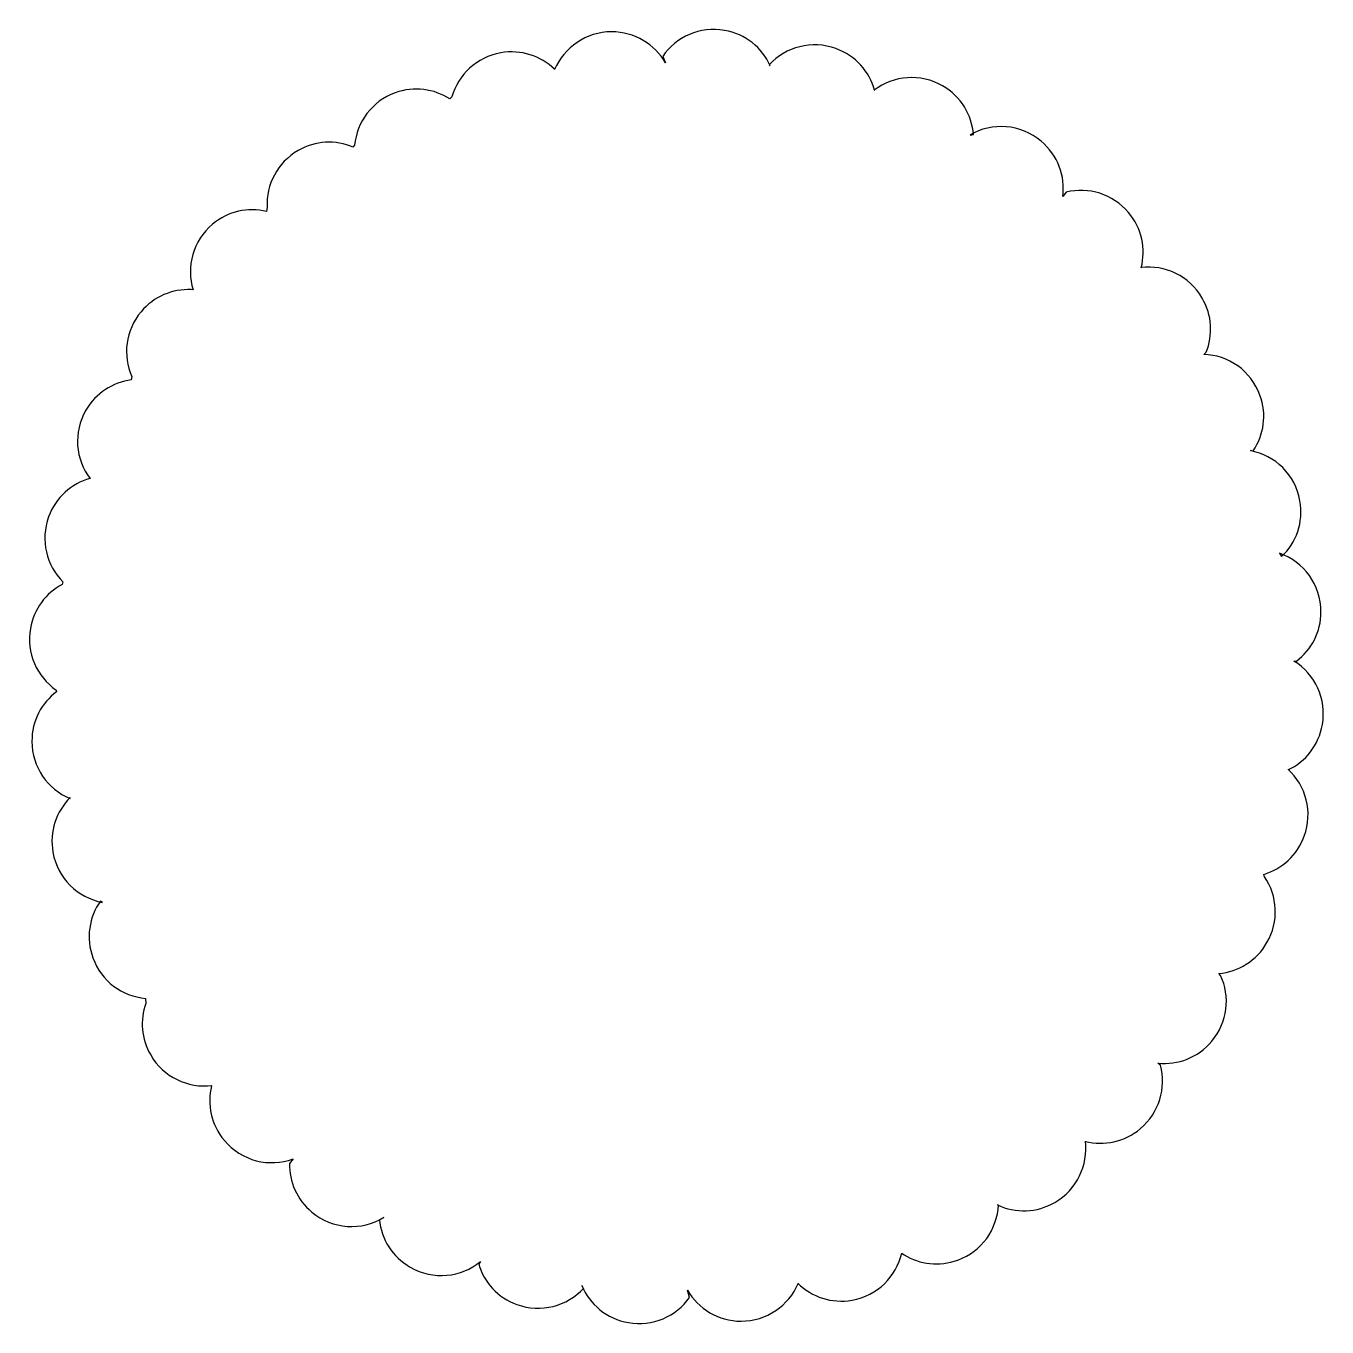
# Model space of a CAD drawing. Header units: centimetres. Extents: x -7.5 to 7.5, y -7.5 to 7.5.
import ezdxf

# ---------------------------------------------------------------- set-up
doc = ezdxf.new("R2010")
doc.units = ezdxf.units.CM
doc.header["$MEASUREMENT"] = 0
doc.layers.add('Camada 1', color=7, linetype='Continuous')

msp = doc.modelspace()

# ---------------------------------------------------------------- linework, layer by layer
at = {"layer": 'Camada 1'}
msp.add_open_spline([(-2.59223, 6.69268), (-2.51902, 6.94734), (-2.30664, 7.15149), (-2.02824, 7.20065), (-2.02824, 7.20065), (-1.79387, 7.2419), (-1.56702, 7.16422), (-1.40824, 7.01129), (-1.40824, 7.01129), (-1.40824, 7.01129), (-1.40652, 7.00647), (-1.40652, 7.00647), (-1.40652, 7.00647), (-1.29791, 7.2632), (-1.04359, 7.4433), (-0.74699, 7.4433), (-0.74699, 7.4433), (-0.48132, 7.4433), (-0.24971, 7.29894), (-0.1263, 7.0845), (-0.1263, 7.0845), (-0.1263, 7.0845), (-0.15826, 7.15943), (-0.15826, 7.15943), (-0.15826, 7.15943), (-0.00499, 7.38419), (0.27235, 7.51), (0.5559, 7.45844), (0.5559, 7.45844), (0.79786, 7.41788), (0.98963, 7.25979), (1.08311, 7.0522), (1.08311, 7.0522), (1.08311, 7.0522), (1.0721, 7.06252), (1.0721, 7.06252), (1.0721, 7.06252), (1.26114, 7.26908), (1.56494, 7.35155), (1.84265, 7.24881), (1.84265, 7.24881), (2.07017, 7.16803), (2.22963, 6.98452), (2.28805, 6.76936), (2.28805, 6.76936), (2.28805, 6.76936), (2.2853, 6.77142), (2.2853, 6.77142), (2.2853, 6.77142), (2.50731, 6.93948), (2.81867, 6.96697), (3.07299, 6.81852), (3.07299, 6.81852), (3.28743, 6.69721), (3.41322, 6.48308), (3.42973, 6.25591), (3.42973, 6.25591), (3.42973, 6.25591), (3.39055, 6.25178), (3.39055, 6.25178), (3.39055, 6.25178), (3.64352, 6.40095), (3.9748, 6.381), (4.21057, 6.18132), (4.21057, 6.18132), (4.40647, 6.0191), (4.49238, 5.77577), (4.46145, 5.54137), (4.46145, 5.54137), (4.46145, 5.54137), (4.50198, 5.59222), (4.50198, 5.59222), (4.50198, 5.59222), (4.7577, 5.65546), (5.0402, 5.5723), (5.22027, 5.35645), (5.22027, 5.35645), (5.37561, 5.1736), (5.42236, 4.93579), (5.36738, 4.72031), (5.36738, 4.72031), (5.36738, 4.72031), (5.36532, 4.72169), (5.36532, 4.72169), (5.36532, 4.72169), (5.64096, 4.75606), (5.92483, 4.62443), (6.07125, 4.36874), (6.07125, 4.36874), (6.18743, 4.17112), (6.19637, 3.9412), (6.11663, 3.74461), (6.11663, 3.74461), (6.11663, 3.74461), (6.08845, 3.71918), (6.08845, 3.71918), (6.08845, 3.71918), (6.37232, 3.71092), (6.63627, 3.53085), (6.73731, 3.24835), (6.73731, 3.24835), (6.81978, 3.02565), (6.78406, 2.78885), (6.661, 2.60671), (6.661, 2.60671), (6.661, 2.60671), (6.62801, 2.60809), (6.62801, 2.60809), (6.62801, 2.60809), (6.91257, 2.55517), (7.14765, 2.32972), (7.19853, 2.029), (7.19853, 2.029), (7.24457, 1.78259), (7.15659, 1.54442), (6.98821, 1.38495), (6.98821, 1.38495), (6.98821, 1.38495), (6.96554, 1.42276), (6.96554, 1.42276), (6.96554, 1.42276), (7.24391, 1.3255), (7.44325, 1.0588), (7.44187, 0.74847), (7.44187, 0.74847), (7.44393, 0.51476), (7.33257, 0.3082), (7.16006, 0.17795), (7.16006, 0.17795), (7.16006, 0.17795), (7.12982, 0.17829), (7.12982, 0.17829), (7.12982, 0.17829), (7.37313, 0.02949), (7.51198, -0.25885), (7.45838, -0.55479), (7.45838, -0.55479), (7.41851, -0.79331), (7.26455, -0.98233), (7.06246, -1.07787), (7.06246, -1.07787), (7.06246, -1.07787), (7.06246, -1.07099), (7.06246, -1.07099), (7.06246, -1.07099), (7.26865, -1.26072), (7.35183, -1.56383), (7.24939, -1.84154), (7.24939, -1.84154), (7.17036, -2.0649), (6.99166, -2.22164), (6.782, -2.2835), (6.782, -2.2835), (6.782, -2.2835), (6.7916, -2.31237), (6.7916, -2.31237), (6.7916, -2.31237), (6.94146, -2.53232), (6.96138, -2.8286), (6.81909, -3.07191), (6.81909, -3.07191), (6.69881, -3.28363), (6.48849, -3.40735), (6.26511, -3.42796), (6.26511, -3.42796), (6.26511, -3.42796), (6.28366, -3.44929), (6.28366, -3.44929), (6.28366, -3.44929), (6.39706, -3.69332), (6.36613, -3.99161), (6.18193, -4.20949), (6.18193, -4.20949), (6.02381, -4.4006), (5.78945, -4.48651), (5.56056, -4.46312), (5.56056, -4.46312), (5.56056, -4.46312), (5.58874, -4.48717), (5.58874, -4.48717), (5.58874, -4.48717), (5.65817, -4.74771), (5.57636, -5.03639), (5.3571, -5.21922), (5.3571, -5.21922), (5.17493, -5.37456), (4.9385, -5.41993), (4.72266, -5.36702), (4.72266, -5.36702), (4.72266, -5.36702), (4.72197, -5.36358), (4.72197, -5.36358), (4.72197, -5.36358), (4.75634, -5.63988), (4.62505, -5.92378), (4.36936, -6.07018), (4.36936, -6.07018), (4.1597, -6.19321), (3.91433, -6.19596), (3.70952, -6.10042), (3.70952, -6.10042), (3.70952, -6.10042), (3.71846, -6.10111), (3.71846, -6.10111), (3.71846, -6.10111), (3.7047, -6.38019), (3.52669, -6.63655), (3.24898, -6.7369), (3.24898, -6.7369), (3.03588, -6.81527), (2.81112, -6.78572), (2.63173, -6.6771), (2.63173, -6.6771), (2.63173, -6.6771), (2.60218, -6.65511), (2.60218, -6.65511), (2.60218, -6.65511), (2.53963, -6.92663), (2.31968, -7.14795), (2.0296, -7.1988), (2.0296, -7.1988), (1.79248, -7.24211), (1.56287, -7.16237), (1.40344, -7.00497), (1.40344, -7.00497), (1.40344, -7.00497), (1.40688, -7.00566), (1.40688, -7.00566), (1.40688, -7.00566), (1.29827, -7.26204), (1.04326, -7.44212), (0.74836, -7.44146), (0.74836, -7.44146), (0.48306, -7.44284), (0.25142, -7.29917), (0.12767, -7.08335), (0.12767, -7.08335), (0.12767, -7.08335), (0.15275, -7.16788), (0.15275, -7.16788), (0.15275, -7.16788), (-0.0019, -7.38648), (-0.27511, -7.50882), (-0.55488, -7.45863), (-0.55488, -7.45863), (-0.80473, -7.41532), (-1.00062, -7.24831), (-1.09172, -7.03109), (-1.09172, -7.03109), (-1.09172, -7.03109), (-1.0718, -7.06271), (-1.0718, -7.06271), (-1.0718, -7.06271), (-1.26151, -7.26824), (-1.56395, -7.35071), (-1.84163, -7.24898), (-1.84163, -7.24898), (-2.06295, -7.16923), (-2.21969, -6.99329), (-2.28293, -6.78432), (-2.28293, -6.78432), (-2.28293, -6.78432), (-2.26026, -6.75201), (-2.26026, -6.75201), (-2.26026, -6.75201), (-2.48399, -6.93621), (-2.80842, -6.97265), (-3.07237, -6.81869), (-3.07237, -6.81869), (-3.28131, -6.69979), (-3.40609, -6.49219), (-3.42808, -6.27018), (-3.42808, -6.27018), (-3.42808, -6.27018), (-3.37961, -6.24544), (-3.37961, -6.24544), (-3.37961, -6.24544), (-3.63427, -6.40009), (-3.97074, -6.38361), (-4.20995, -6.18152), (-4.20995, -6.18152), (-4.38315, -6.03716), (-4.47011, -5.82957), (-4.46668, -5.62132), (-4.46668, -5.62132), (-4.46668, -5.62132), (-4.42612, -5.56838), (-4.42612, -5.56838), (-4.42612, -5.56838), (-4.7007, -5.66942), (-5.02204, -5.59315), (-5.21931, -5.35669), (-5.21931, -5.35669), (-5.37295, -5.17524), (-5.41968, -4.94016), (-5.36745, -4.72637), (-5.36745, -4.72637), (-5.36745, -4.72637), (-5.36367, -4.72087), (-5.36367, -4.72087), (-5.36367, -4.72087), (-5.64, -4.75524), (-5.92387, -4.62464), (-6.07029, -4.36895), (-6.07029, -4.36895), (-6.17993, -4.18128), (-6.19332, -3.9648), (-6.12733, -3.77507), (-6.12733, -3.77507), (-6.12733, -3.77507), (-6.13111, -3.71527), (-6.13111, -3.71527), (-6.13111, -3.71527), (-6.39781, -3.69122), (-6.64043, -3.51593), (-6.73666, -3.24854), (-6.73666, -3.24854), (-6.82119, -3.01965), (-6.78032, -2.77631), (-6.65109, -2.59142), (-6.65109, -2.59142), (-6.65109, -2.59142), (-6.62704, -2.60724), (-6.62704, -2.60724), (-6.62704, -2.60724), (-6.91126, -2.55364), (-7.14703, -2.32953), (-7.19859, -2.02915), (-7.19859, -2.02915), (-7.2419, -1.78928), (-7.15975, -1.55692), (-7.00028, -1.39815), (-7.00028, -1.39815), (-7.00028, -1.39815), (-7.00131, -1.40775), (-7.00131, -1.40775), (-7.00131, -1.40775), (-7.2601, -1.30051), (-7.44293, -1.04482), (-7.44158, -0.74791), (-7.44158, -0.74791), (-7.44261, -0.51251), (-7.32987, -0.30492), (-7.15599, -0.17466), (-7.15599, -0.17466), (-7.15599, -0.17466), (-7.16149, -0.15609), (-7.16149, -0.15609), (-7.16149, -0.15609), (-7.38419, -0.00178), (-7.50963, 0.2728), (-7.45843, 0.55601), (-7.45843, 0.55601), (-7.41959, 0.78181), (-7.27904, 0.96257), (-7.09275, 1.06258), (-7.09275, 1.06258), (-7.09275, 1.06258), (-7.0828, 1.09317), (-7.0828, 1.09317), (-7.0828, 1.09317), (-7.27319, 1.28356), (-7.34778, 1.57397), (-7.2488, 1.84273), (-7.2488, 1.84273), (-7.16733, 2.06887), (-6.98451, 2.22696), (-6.77075, 2.28779), (-6.77075, 2.28779), (-6.77075, 2.28779), (-6.77006, 2.28538), (-6.77006, 2.28538), (-6.77006, 2.28538), (-6.93812, 2.50774), (-6.96768, 2.81809), (-6.81885, 3.07379), (-6.81885, 3.07379), (-6.7037, 3.27416), (-6.50746, 3.39616), (-6.29577, 3.42571), (-6.29577, 3.42571), (-6.29577, 3.42571), (-6.28923, 3.46558), (-6.28923, 3.46558), (-6.28923, 3.46558), (-6.3944, 3.70648), (-6.36244, 3.99692), (-6.18165, 4.21136), (-6.18165, 4.21136), (-6.03319, 4.38905), (-5.81735, 4.47531), (-5.60324, 4.46708), (-5.60324, 4.46708), (-5.60324, 4.46708), (-5.58057, 4.4633), (-5.58057, 4.4633), (-5.58057, 4.4633), (-5.66238, 4.72966), (-5.58367, 5.03141), (-5.35649, 5.22112), (-5.35649, 5.22112), (-5.17639, 5.37233), (-4.94475, 5.41943), (-4.7334, 5.37029), (-4.7334, 5.37029), (-4.7334, 5.37029), (-4.72514, 5.41736), (-4.72514, 5.41736), (-4.72514, 5.41736), (-4.73784, 5.67649), (-4.60864, 5.93391), (-4.3684, 6.07207), (-4.3684, 6.07207), (-4.167, 6.18894), (-3.93295, 6.19613), (-3.7343, 6.11332), (-3.7343, 6.11332), (-3.7343, 6.11332), (-3.71541, 6.13324), (-3.71541, 6.13324), (-3.71541, 6.13324), (-3.69033, 6.39994), (-3.51573, 6.64153), (-3.24765, 6.73882), (-3.24765, 6.73882), (-3.02908, 6.8182), (-2.79743, 6.78486), (-2.61596, 6.66836), (-2.61596, 6.66836), (-2.61596, 6.66836), (-2.59223, 6.69268), (-2.59223, 6.69268)], degree=3, knots=[0, 0, 0, 0, 0.00917431, 0.00917431, 0.00917431, 0.00917431, 0.01834862, 0.01834862, 0.01834862, 0.01834862, 0.02752294, 0.02752294, 0.02752294, 0.02752294, 0.03669725, 0.03669725, 0.03669725, 0.03669725, 0.04587156, 0.04587156, 0.04587156, 0.04587156, 0.05504587, 0.05504587, 0.05504587, 0.05504587, 0.06422018, 0.06422018, 0.06422018, 0.06422018, 0.0733945, 0.0733945, 0.0733945, 0.0733945, 0.08256881, 0.08256881, 0.08256881, 0.08256881, 0.09174312, 0.09174312, 0.09174312, 0.09174312, 0.10091743, 0.10091743, 0.10091743, 0.10091743, 0.11009174, 0.11009174, 0.11009174, 0.11009174, 0.11926606, 0.11926606, 0.11926606, 0.11926606, 0.12844037, 0.12844037, 0.12844037, 0.12844037, 0.13761468, 0.13761468, 0.13761468, 0.13761468, 0.14678899, 0.14678899, 0.14678899, 0.14678899, 0.1559633, 0.1559633, 0.1559633, 0.1559633, 0.16513761, 0.16513761, 0.16513761, 0.16513761, 0.17431193, 0.17431193, 0.17431193, 0.17431193, 0.18348624, 0.18348624, 0.18348624, 0.18348624, 0.19266055, 0.19266055, 0.19266055, 0.19266055, 0.20183486, 0.20183486, 0.20183486, 0.20183486, 0.21100917, 0.21100917, 0.21100917, 0.21100917, 0.22018349, 0.22018349, 0.22018349, 0.22018349, 0.2293578, 0.2293578, 0.2293578, 0.2293578, 0.23853211, 0.23853211, 0.23853211, 0.23853211, 0.24770642, 0.24770642, 0.24770642, 0.24770642, 0.25688073, 0.25688073, 0.25688073, 0.25688073, 0.26605505, 0.26605505, 0.26605505, 0.26605505, 0.27522936, 0.27522936, 0.27522936, 0.27522936, 0.28440367, 0.28440367, 0.28440367, 0.28440367, 0.29357798, 0.29357798, 0.29357798, 0.29357798, 0.30275229, 0.30275229, 0.30275229, 0.30275229, 0.31192661, 0.31192661, 0.31192661, 0.31192661, 0.32110092, 0.32110092, 0.32110092, 0.32110092, 0.33027523, 0.33027523, 0.33027523, 0.33027523, 0.33944954, 0.33944954, 0.33944954, 0.33944954, 0.34862385, 0.34862385, 0.34862385, 0.34862385, 0.35779817, 0.35779817, 0.35779817, 0.35779817, 0.36697248, 0.36697248, 0.36697248, 0.36697248, 0.37614679, 0.37614679, 0.37614679, 0.37614679, 0.3853211, 0.3853211, 0.3853211, 0.3853211, 0.39449541, 0.39449541, 0.39449541, 0.39449541, 0.40366972, 0.40366972, 0.40366972, 0.40366972, 0.41284404, 0.41284404, 0.41284404, 0.41284404, 0.42201835, 0.42201835, 0.42201835, 0.42201835, 0.43119266, 0.43119266, 0.43119266, 0.43119266, 0.44036697, 0.44036697, 0.44036697, 0.44036697, 0.44954128, 0.44954128, 0.44954128, 0.44954128, 0.4587156, 0.4587156, 0.4587156, 0.4587156, 0.46788991, 0.46788991, 0.46788991, 0.46788991, 0.47706422, 0.47706422, 0.47706422, 0.47706422, 0.48623853, 0.48623853, 0.48623853, 0.48623853, 0.49541284, 0.49541284, 0.49541284, 0.49541284, 0.50458716, 0.50458716, 0.50458716, 0.50458716, 0.51376147, 0.51376147, 0.51376147, 0.51376147, 0.52293578, 0.52293578, 0.52293578, 0.52293578, 0.53211009, 0.53211009, 0.53211009, 0.53211009, 0.5412844, 0.5412844, 0.5412844, 0.5412844, 0.55045872, 0.55045872, 0.55045872, 0.55045872, 0.55963303, 0.55963303, 0.55963303, 0.55963303, 0.56880734, 0.56880734, 0.56880734, 0.56880734, 0.57798165, 0.57798165, 0.57798165, 0.57798165, 0.58715596, 0.58715596, 0.58715596, 0.58715596, 0.59633028, 0.59633028, 0.59633028, 0.59633028, 0.60550459, 0.60550459, 0.60550459, 0.60550459, 0.6146789, 0.6146789, 0.6146789, 0.6146789, 0.62385321, 0.62385321, 0.62385321, 0.62385321, 0.63302752, 0.63302752, 0.63302752, 0.63302752, 0.64220183, 0.64220183, 0.64220183, 0.64220183, 0.65137615, 0.65137615, 0.65137615, 0.65137615, 0.66055046, 0.66055046, 0.66055046, 0.66055046, 0.66972477, 0.66972477, 0.66972477, 0.66972477, 0.67889908, 0.67889908, 0.67889908, 0.67889908, 0.68807339, 0.68807339, 0.68807339, 0.68807339, 0.69724771, 0.69724771, 0.69724771, 0.69724771, 0.70642202, 0.70642202, 0.70642202, 0.70642202, 0.71559633, 0.71559633, 0.71559633, 0.71559633, 0.72477064, 0.72477064, 0.72477064, 0.72477064, 0.73394495, 0.73394495, 0.73394495, 0.73394495, 0.74311927, 0.74311927, 0.74311927, 0.74311927, 0.75229358, 0.75229358, 0.75229358, 0.75229358, 0.76146789, 0.76146789, 0.76146789, 0.76146789, 0.7706422, 0.7706422, 0.7706422, 0.7706422, 0.77981651, 0.77981651, 0.77981651, 0.77981651, 0.78899083, 0.78899083, 0.78899083, 0.78899083, 0.79816514, 0.79816514, 0.79816514, 0.79816514, 0.80733945, 0.80733945, 0.80733945, 0.80733945, 0.81651376, 0.81651376, 0.81651376, 0.81651376, 0.82568807, 0.82568807, 0.82568807, 0.82568807, 0.83486239, 0.83486239, 0.83486239, 0.83486239, 0.8440367, 0.8440367, 0.8440367, 0.8440367, 0.85321101, 0.85321101, 0.85321101, 0.85321101, 0.86238532, 0.86238532, 0.86238532, 0.86238532, 0.87155963, 0.87155963, 0.87155963, 0.87155963, 0.88073394, 0.88073394, 0.88073394, 0.88073394, 0.88990826, 0.88990826, 0.88990826, 0.88990826, 0.89908257, 0.89908257, 0.89908257, 0.89908257, 0.90825688, 0.90825688, 0.90825688, 0.90825688, 0.91743119, 0.91743119, 0.91743119, 0.91743119, 0.9266055, 0.9266055, 0.9266055, 0.9266055, 0.93577982, 0.93577982, 0.93577982, 0.93577982, 0.94495413, 0.94495413, 0.94495413, 0.94495413, 0.95412844, 0.95412844, 0.95412844, 0.95412844, 0.96330275, 0.96330275, 0.96330275, 0.96330275, 0.97247706, 0.97247706, 0.97247706, 0.97247706, 0.98165138, 0.98165138, 0.98165138, 0.98165138, 1, 1, 1, 1], dxfattribs=at)

doc.saveas('drawing.dxf')
